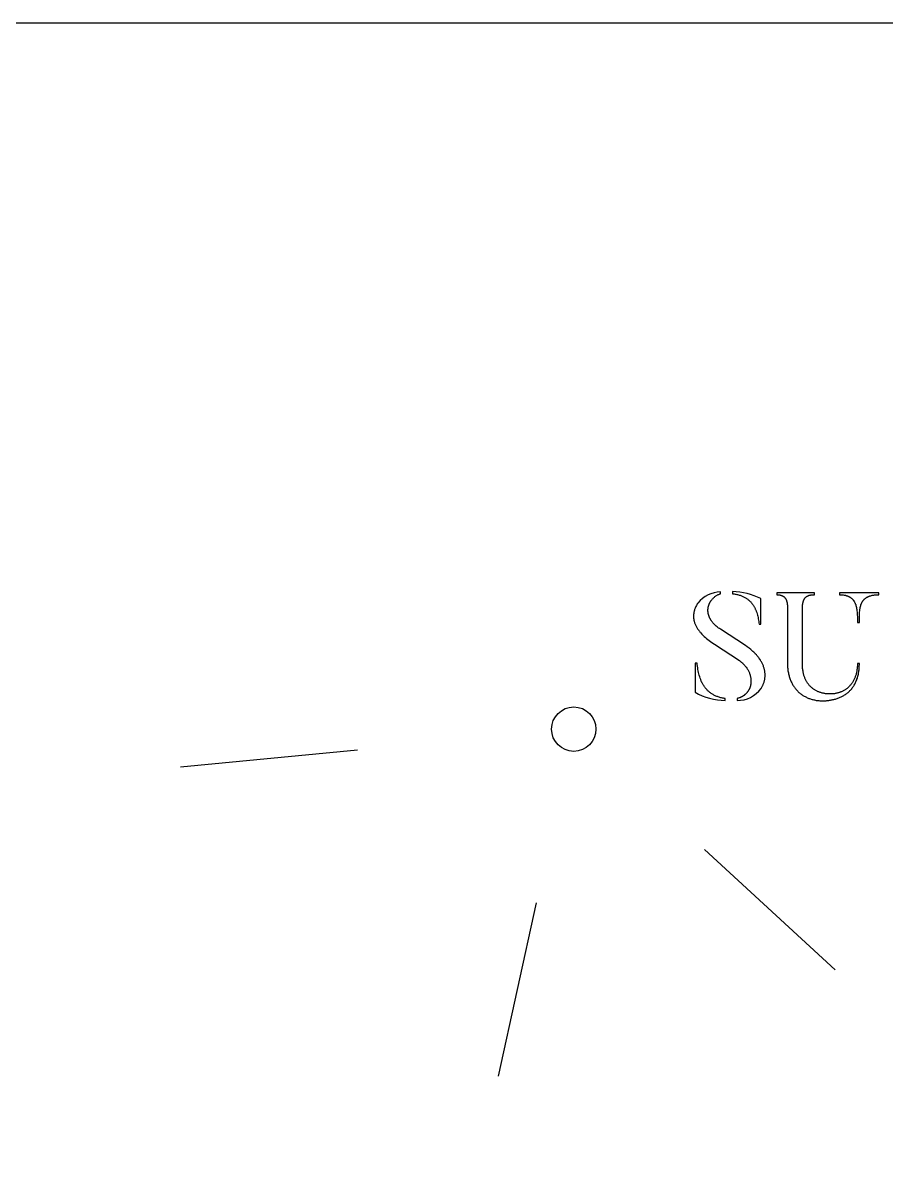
# Model space of a CAD drawing. Header units: millimetres. Extents: x 3735 to 5333, y 3252 to 4770.
# Drawn here: x 5042.7 to 5139.9, y 3607.5 to 3736.8 of the extents above; entities that cross this region are included whole.
import ezdxf

# ---------------------------------------------------------------- set-up
doc = ezdxf.new("R2010")
doc.units = ezdxf.units.MM
doc.layers.add('ext', color=18, linetype='Continuous', true_color=0x000000)
doc.layers.add('MASHARAB', color=6, linetype='Continuous', true_color=0xff00ff)

msp = doc.modelspace()

# ---------------------------------------------------------------- linework, layer by layer
at = {"layer": 'ext'}
msp.add_lwpolyline([(5333.06, 3736.8), (4465.06, 3736.8), (4465.06, 3251.8), (5333.06, 3251.8)], close=True, dxfattribs=at)
at = {"layer": 'MASHARAB'}
for p, q in [((5060.49, 3653.08), (5080.4, 3654.99)), ((5119.48, 3643.78), (5134.2, 3630.24)), ((5100.51, 3637.78), (5096.26, 3618.24))]:
    msp.add_line(p, q, dxfattribs=at)
for points in [[(5124.08, 3666.72), (5121.27, 3668.56), (5121.17, 3668.63), (5121.07, 3668.7), (5120.98, 3668.77), (5120.89, 3668.84), (5120.8, 3668.91), (5120.72, 3668.98), (5120.64, 3669.06), (5120.57, 3669.13), (5120.5, 3669.2), (5120.43, 3669.28), (5120.37, 3669.35), (5120.32, 3669.43), (5120.26, 3669.51), (5120.24, 3669.54), (5120.21, 3669.58), (5120.19, 3669.62), (5120.16, 3669.66), (5120.14, 3669.7), (5120.12, 3669.73), (5120.1, 3669.77), (5120.08, 3669.81), (5120.06, 3669.85), (5120.05, 3669.89), (5120.03, 3669.93), (5120.01, 3669.96), (5120, 3670), (5119.99, 3670.04), (5119.97, 3670.08), (5119.96, 3670.12), (5119.95, 3670.15), (5119.94, 3670.19), (5119.93, 3670.23), (5119.92, 3670.27), (5119.91, 3670.31), (5119.9, 3670.34), (5119.9, 3670.38), (5119.89, 3670.42), (5119.88, 3670.46), (5119.88, 3670.49), (5119.88, 3670.53), (5119.87, 3670.57), (5119.87, 3670.6), (5119.87, 3670.64), (5119.87, 3670.68), (5119.87, 3670.71), (5119.87, 3670.75), (5119.87, 3670.79), (5119.87, 3670.82), (5119.88, 3670.86), (5119.88, 3670.89), (5119.88, 3670.93), (5119.89, 3670.97), (5119.9, 3671), (5119.9, 3671.04), (5119.91, 3671.07), (5119.92, 3671.11), (5119.92, 3671.14), (5119.93, 3671.17), (5119.94, 3671.21), (5119.95, 3671.24), (5119.96, 3671.28), (5119.97, 3671.31), (5119.99, 3671.34), (5120, 3671.38), (5120.01, 3671.41), (5120.03, 3671.44), (5120.04, 3671.47), (5120.06, 3671.5), (5120.07, 3671.54), (5120.09, 3671.57), (5120.1, 3671.6), (5120.12, 3671.63), (5120.14, 3671.66), (5120.16, 3671.69), (5120.18, 3671.72), (5120.2, 3671.75), (5120.22, 3671.78), (5120.24, 3671.8), (5120.26, 3671.83), (5120.3, 3671.89), (5120.34, 3671.94), (5120.39, 3671.99), (5120.44, 3672.04), (5120.49, 3672.09), (5120.54, 3672.14), (5120.6, 3672.19), (5120.65, 3672.23), (5120.71, 3672.27), (5120.77, 3672.31), (5120.83, 3672.35), (5120.89, 3672.39), (5120.95, 3672.42), (5121.02, 3672.46), (5121.08, 3672.49), (5121.15, 3672.51), (5121.22, 3672.54), (5121.29, 3672.56), (5121.29, 3672.78, 0.212569), (5118.73, 3671.51), (5118.67, 3671.41), (5118.62, 3671.32), (5118.56, 3671.22), (5118.52, 3671.13), (5118.47, 3671.04), (5118.43, 3670.95), (5118.4, 3670.86), (5118.37, 3670.77), (5118.35, 3670.72), (5118.34, 3670.68), (5118.33, 3670.64), (5118.31, 3670.59), (5118.3, 3670.55), (5118.29, 3670.5), (5118.29, 3670.46), (5118.28, 3670.42), (5118.27, 3670.37), (5118.26, 3670.33), (5118.26, 3670.29), (5118.25, 3670.25), (5118.25, 3670.2), (5118.25, 3670.16), (5118.24, 3670.12), (5118.24, 3670.08), (5118.24, 3670.03), (5118.24, 3669.99), (5118.24, 3669.95), (5118.24, 3669.91), (5118.25, 3669.87), (5118.25, 3669.83), (5118.25, 3669.79), (5118.26, 3669.75), (5118.26, 3669.71), (5118.27, 3669.67), (5118.28, 3669.63), (5118.28, 3669.59), (5118.29, 3669.55), (5118.3, 3669.51), (5118.32, 3669.43), (5118.34, 3669.35), (5118.37, 3669.28), (5118.39, 3669.2), (5118.42, 3669.12), (5118.46, 3669.05), (5118.49, 3668.98), (5118.53, 3668.9), (5118.57, 3668.83), (5118.61, 3668.76), (5118.65, 3668.69), (5118.7, 3668.62), (5118.75, 3668.55), (5118.8, 3668.48), (5118.85, 3668.41), (5118.9, 3668.34), (5118.95, 3668.27), (5119.01, 3668.21), (5119.07, 3668.14), (5119.19, 3668.01), (5119.31, 3667.89), (5119.44, 3667.76), (5119.58, 3667.64), (5119.72, 3667.52), (5119.86, 3667.41), (5120.01, 3667.29), (5120.15, 3667.18), (5120.3, 3667.08), (5120.6, 3666.87), (5123.42, 3665.03), (5123.5, 3664.97), (5123.58, 3664.91), (5123.66, 3664.84), (5123.74, 3664.78), (5123.81, 3664.71), (5123.88, 3664.64), (5123.95, 3664.57), (5124.01, 3664.5), (5124.07, 3664.42), (5124.13, 3664.35), (5124.19, 3664.28), (5124.24, 3664.2), (5124.29, 3664.12), (5124.34, 3664.05), (5124.38, 3663.97), (5124.42, 3663.89), (5124.46, 3663.81), (5124.5, 3663.73), (5124.53, 3663.65), (5124.56, 3663.57), (5124.59, 3663.49), (5124.61, 3663.4), (5124.63, 3663.32), (5124.65, 3663.24), (5124.67, 3663.16), (5124.68, 3663.08), (5124.69, 3662.99), (5124.7, 3662.91), (5124.71, 3662.83), (5124.71, 3662.75), (5124.71, 3662.67), (5124.71, 3662.63), (5124.71, 3662.59), (5124.7, 3662.55), (5124.7, 3662.51), (5124.7, 3662.47), (5124.69, 3662.43), (5124.69, 3662.39), (5124.68, 3662.36), (5124.67, 3662.32), (5124.67, 3662.28), (5124.66, 3662.24), (5124.65, 3662.2), (5124.64, 3662.16), (5124.63, 3662.13), (5124.62, 3662.09), (5124.61, 3662.05), (5124.59, 3662.02), (5124.58, 3661.98), (5124.57, 3661.94), (5124.55, 3661.91), (5124.54, 3661.87), (5124.52, 3661.84), (5124.51, 3661.8), (5124.49, 3661.77), (5124.47, 3661.74), (5124.45, 3661.7), (5124.43, 3661.67), (5124.41, 3661.64), (5124.39, 3661.6), (5124.37, 3661.57), (5124.35, 3661.54), (5124.33, 3661.51), (5124.3, 3661.48), (5124.28, 3661.45), (5124.25, 3661.42), (5124.23, 3661.39), (5124.2, 3661.36), (5124.17, 3661.33), (5124.15, 3661.3), (5124.12, 3661.28), (5124.09, 3661.25), (5124.06, 3661.22), (5124.03, 3661.2), (5124, 3661.17), (5123.97, 3661.15), (5123.94, 3661.12), (5123.9, 3661.1), (5123.87, 3661.07), (5123.83, 3661.05), (5123.8, 3661.03), (5123.76, 3661.01), (5123.73, 3660.99), (5123.69, 3660.97), (5123.65, 3660.95), (5123.61, 3660.93), (5123.57, 3660.91), (5123.53, 3660.89), (5123.49, 3660.88), (5123.45, 3660.86), (5123.41, 3660.85), (5123.37, 3660.83), (5123.32, 3660.82), (5123.28, 3660.8), (5123.24, 3660.79), (5123.19, 3660.78), (5123.14, 3660.77), (5123.14, 3660.55, 0.245977), (5125.85, 3661.91), (5125.9, 3661.98), (5125.94, 3662.04), (5125.97, 3662.11), (5126.01, 3662.18), (5126.04, 3662.25), (5126.07, 3662.32), (5126.1, 3662.39), (5126.13, 3662.46), (5126.16, 3662.53), (5126.18, 3662.6), (5126.2, 3662.68), (5126.22, 3662.75), (5126.24, 3662.82), (5126.26, 3662.9), (5126.27, 3662.97), (5126.28, 3663.04), (5126.29, 3663.12), (5126.3, 3663.19), (5126.3, 3663.27), (5126.3, 3663.35), (5126.3, 3663.42), (5126.3, 3663.5), (5126.3, 3663.57), (5126.29, 3663.65), (5126.29, 3663.73), (5126.27, 3663.81), (5126.26, 3663.88), (5126.25, 3663.96), (5126.23, 3664.04), (5126.21, 3664.12), (5126.19, 3664.2), (5126.16, 3664.27), (5126.14, 3664.35), (5126.11, 3664.43), (5126.08, 3664.51), (5126.04, 3664.59), (5126.01, 3664.67), (5125.97, 3664.74), (5125.93, 3664.82), (5125.89, 3664.9), (5125.84, 3664.98), (5125.79, 3665.06), (5125.74, 3665.14), (5125.69, 3665.21), (5125.63, 3665.29), (5125.57, 3665.37), (5125.51, 3665.45), (5125.45, 3665.52), (5125.38, 3665.6), (5125.32, 3665.68), (5125.24, 3665.75), (5125.17, 3665.83), (5125.1, 3665.91), (5125.02, 3665.98), (5124.94, 3666.06), (5124.85, 3666.13), (5124.76, 3666.21), (5124.68, 3666.28), (5124.49, 3666.43), (5124.29, 3666.57)], [(5125.62, 3669.15), (5125.84, 3669.15), (5125.84, 3672.02, 0.103373), (5122.62, 3672.8), (5122.62, 3672.56), (5122.72, 3672.55), (5122.82, 3672.54), (5122.92, 3672.52), (5123.02, 3672.5), (5123.12, 3672.48), (5123.21, 3672.46), (5123.3, 3672.44), (5123.39, 3672.41), (5123.48, 3672.38), (5123.56, 3672.35), (5123.64, 3672.32), (5123.72, 3672.29), (5123.8, 3672.26), (5123.87, 3672.22), (5123.95, 3672.18), (5124.02, 3672.15), (5124.09, 3672.1), (5124.16, 3672.06), (5124.22, 3672.02), (5124.29, 3671.98), (5124.35, 3671.93), (5124.41, 3671.88), (5124.47, 3671.83), (5124.52, 3671.78), (5124.58, 3671.73), (5124.63, 3671.68), (5124.68, 3671.63), (5124.73, 3671.57), (5124.78, 3671.52), (5124.82, 3671.46), (5124.87, 3671.4), (5124.91, 3671.34), (5124.95, 3671.28), (5124.99, 3671.22), (5125.03, 3671.16), (5125.06, 3671.1), (5125.1, 3671.04), (5125.13, 3670.97), (5125.17, 3670.91), (5125.2, 3670.84), (5125.23, 3670.78), (5125.26, 3670.71), (5125.28, 3670.64), (5125.31, 3670.58), (5125.33, 3670.51), (5125.36, 3670.44), (5125.4, 3670.3), (5125.44, 3670.16), (5125.48, 3670.02), (5125.51, 3669.87), (5125.54, 3669.73), (5125.56, 3669.59), (5125.58, 3669.44), (5125.6, 3669.3)], [(5118.64, 3664.76), (5118.42, 3664.76), (5118.42, 3661.48, 0.134713), (5121.82, 3660.55), (5121.82, 3660.77), (5121.71, 3660.78), (5121.6, 3660.8), (5121.5, 3660.82), (5121.4, 3660.84), (5121.3, 3660.86), (5121.21, 3660.89), (5121.12, 3660.91), (5121.03, 3660.94), (5120.94, 3660.98), (5120.85, 3661.01), (5120.77, 3661.04), (5120.68, 3661.08), (5120.6, 3661.12), (5120.52, 3661.16), (5120.45, 3661.2), (5120.37, 3661.25), (5120.3, 3661.29), (5120.23, 3661.34), (5120.16, 3661.39), (5120.09, 3661.44), (5120.03, 3661.49), (5119.97, 3661.55), (5119.91, 3661.6), (5119.85, 3661.66), (5119.79, 3661.72), (5119.73, 3661.78), (5119.68, 3661.84), (5119.63, 3661.9), (5119.57, 3661.96), (5119.52, 3662.03), (5119.48, 3662.09), (5119.43, 3662.16), (5119.39, 3662.23), (5119.34, 3662.3), (5119.3, 3662.37), (5119.26, 3662.44), (5119.22, 3662.51), (5119.19, 3662.59), (5119.15, 3662.66), (5119.12, 3662.74), (5119.08, 3662.82), (5119.05, 3662.89), (5119.02, 3662.97), (5118.99, 3663.05), (5118.94, 3663.21), (5118.89, 3663.38), (5118.84, 3663.54), (5118.8, 3663.71), (5118.77, 3663.88), (5118.74, 3664.05), (5118.71, 3664.23), (5118.68, 3664.4), (5118.66, 3664.58)]]:
    msp.add_lwpolyline(points, format="xyb", close=True, dxfattribs=at)
for points in [[(5133.63, 3661.28), (5133.54, 3661.28), (5133.46, 3661.28), (5133.37, 3661.29), (5133.29, 3661.29), (5133.2, 3661.3), (5133.12, 3661.31), (5133.04, 3661.32), (5132.96, 3661.33), (5132.88, 3661.35), (5132.8, 3661.37), (5132.73, 3661.38), (5132.65, 3661.4), (5132.57, 3661.43), (5132.5, 3661.45), (5132.43, 3661.47), (5132.36, 3661.5), (5132.29, 3661.53), (5132.22, 3661.56), (5132.15, 3661.59), (5132.08, 3661.62), (5132.01, 3661.66), (5131.95, 3661.7), (5131.89, 3661.73), (5131.82, 3661.77), (5131.76, 3661.82), (5131.7, 3661.86), (5131.64, 3661.9), (5131.59, 3661.95), (5131.53, 3662), (5131.48, 3662.05), (5131.42, 3662.1), (5131.37, 3662.15), (5131.32, 3662.2), (5131.27, 3662.26), (5131.22, 3662.32), (5131.18, 3662.38), (5131.13, 3662.44), (5131.09, 3662.5), (5131.05, 3662.56), (5131.01, 3662.63), (5130.97, 3662.69), (5130.93, 3662.76), (5130.89, 3662.83), (5130.86, 3662.9), (5130.82, 3662.97), (5130.79, 3663.05), (5130.76, 3663.12), (5130.73, 3663.2), (5130.71, 3663.28), (5130.68, 3663.36), (5130.66, 3663.44), (5130.64, 3663.52), (5130.62, 3663.6), (5130.6, 3663.69), (5130.58, 3663.78), (5130.57, 3663.86), (5130.55, 3663.95), (5130.54, 3664.04), (5130.53, 3664.14), (5130.52, 3664.23), (5130.52, 3664.33), (5130.51, 3664.42), (5130.51, 3664.52), (5130.51, 3664.62), (5130.51, 3670.94), (5130.51, 3671.07), (5130.52, 3671.18), (5130.52, 3671.24), (5130.52, 3671.29), (5130.53, 3671.34), (5130.54, 3671.39), (5130.54, 3671.44), (5130.55, 3671.49), (5130.56, 3671.54), (5130.57, 3671.58), (5130.58, 3671.62), (5130.59, 3671.67), (5130.61, 3671.71), (5130.62, 3671.75), (5130.63, 3671.78), (5130.65, 3671.82), (5130.66, 3671.85), (5130.68, 3671.89), (5130.69, 3671.92), (5130.71, 3671.95), (5130.73, 3671.98), (5130.75, 3672.01), (5130.76, 3672.02), (5130.77, 3672.04), (5130.78, 3672.05), (5130.79, 3672.06), (5130.8, 3672.08), (5130.81, 3672.09), (5130.82, 3672.1), (5130.83, 3672.11), (5130.84, 3672.12), (5130.85, 3672.14), (5130.86, 3672.15), (5130.87, 3672.16), (5130.88, 3672.17), (5130.89, 3672.18), (5130.9, 3672.19), (5130.92, 3672.2), (5130.93, 3672.21), (5130.94, 3672.22), (5130.95, 3672.23), (5130.96, 3672.24), (5130.98, 3672.24), (5130.99, 3672.25), (5131.01, 3672.27), (5131.04, 3672.28), (5131.06, 3672.3), (5131.09, 3672.31), (5131.12, 3672.32), (5131.15, 3672.34), (5131.17, 3672.35), (5131.2, 3672.36), (5131.23, 3672.37), (5131.26, 3672.38), (5131.29, 3672.38), (5131.32, 3672.39), (5131.35, 3672.4), (5131.38, 3672.4), (5131.41, 3672.41), (5131.44, 3672.42), (5131.47, 3672.42), (5131.54, 3672.43), (5131.6, 3672.43), (5131.67, 3672.44), (5131.74, 3672.44), (5131.87, 3672.44), (5131.87, 3672.66), (5127.63, 3672.66), (5127.63, 3672.44), (5127.7, 3672.44), (5127.76, 3672.44), (5127.83, 3672.43), (5127.86, 3672.43), (5127.89, 3672.43), (5127.93, 3672.42), (5127.96, 3672.42), (5127.99, 3672.41), (5128.02, 3672.41), (5128.05, 3672.4), (5128.07, 3672.39), (5128.1, 3672.38), (5128.13, 3672.37), (5128.16, 3672.37), (5128.18, 3672.36), (5128.21, 3672.34), (5128.24, 3672.33), (5128.26, 3672.32), (5128.29, 3672.31), (5128.31, 3672.29), (5128.33, 3672.28), (5128.36, 3672.27), (5128.38, 3672.25), (5128.4, 3672.23), (5128.42, 3672.22), (5128.45, 3672.2), (5128.47, 3672.18), (5128.49, 3672.16), (5128.51, 3672.14), (5128.52, 3672.12), (5128.54, 3672.09), (5128.56, 3672.07), (5128.58, 3672.05), (5128.59, 3672.02), (5128.61, 3672), (5128.63, 3671.97), (5128.64, 3671.94), (5128.66, 3671.91), (5128.67, 3671.89), (5128.68, 3671.85), (5128.7, 3671.82), (5128.71, 3671.79), (5128.72, 3671.76), (5128.73, 3671.72), (5128.74, 3671.69), (5128.75, 3671.65), (5128.76, 3671.61), (5128.77, 3671.58), (5128.77, 3671.54), (5128.78, 3671.5), (5128.79, 3671.45), (5128.8, 3671.37), (5128.81, 3671.28), (5128.82, 3671.18), (5128.82, 3671.08), (5128.82, 3670.98), (5128.82, 3664.76), (5128.82, 3664.63), (5128.83, 3664.5), (5128.83, 3664.37), (5128.84, 3664.25), (5128.85, 3664.13), (5128.87, 3664.01), (5128.88, 3663.89), (5128.9, 3663.78), (5128.92, 3663.66), (5128.94, 3663.55), (5128.97, 3663.44), (5129, 3663.33), (5129.03, 3663.23), (5129.06, 3663.12), (5129.09, 3663.02), (5129.13, 3662.92), (5129.17, 3662.82), (5129.21, 3662.73), (5129.25, 3662.63), (5129.3, 3662.54), (5129.34, 3662.45), (5129.39, 3662.36), (5129.44, 3662.28), (5129.49, 3662.19), (5129.55, 3662.11), (5129.6, 3662.03), (5129.66, 3661.95), (5129.72, 3661.88), (5129.78, 3661.8), (5129.84, 3661.73), (5129.91, 3661.66), (5129.97, 3661.59), (5130.04, 3661.53), (5130.11, 3661.46), (5130.18, 3661.4), (5130.25, 3661.34), (5130.33, 3661.28), (5130.4, 3661.23), (5130.48, 3661.17), (5130.56, 3661.12), (5130.64, 3661.07), (5130.72, 3661.02), (5130.8, 3660.98), (5130.88, 3660.94), (5130.97, 3660.9), (5131.05, 3660.86), (5131.14, 3660.82), (5131.23, 3660.78), (5131.32, 3660.75), (5131.41, 3660.72), (5131.5, 3660.69), (5131.59, 3660.67), (5131.69, 3660.64), (5131.78, 3660.62), (5131.88, 3660.6), (5131.97, 3660.58), (5132.07, 3660.56), (5132.17, 3660.55), (5132.27, 3660.54), (5132.37, 3660.53), (5132.47, 3660.52), (5132.57, 3660.52), (5132.67, 3660.51), (5132.78, 3660.51), (5132.97, 3660.51), (5133.17, 3660.52), (5133.27, 3660.53), (5133.37, 3660.54), (5133.46, 3660.55), (5133.56, 3660.57), (5133.66, 3660.58), (5133.75, 3660.6), (5133.85, 3660.62), (5133.94, 3660.64), (5134.04, 3660.66), (5134.13, 3660.68), (5134.22, 3660.71), (5134.32, 3660.73), (5134.41, 3660.76), (5134.5, 3660.8), (5134.59, 3660.83), (5134.68, 3660.87), (5134.76, 3660.9), (5134.85, 3660.94), (5134.94, 3660.98), (5135.02, 3661.03), (5135.1, 3661.07), (5135.18, 3661.12), (5135.26, 3661.17), (5135.34, 3661.22), (5135.42, 3661.28), (5135.5, 3661.34), (5135.57, 3661.39), (5135.65, 3661.46), (5135.72, 3661.52), (5135.79, 3661.58), (5135.86, 3661.65), (5135.92, 3661.72), (5135.99, 3661.79), (5136.05, 3661.87), (5136.11, 3661.95), (5136.17, 3662.03), (5136.23, 3662.11), (5136.28, 3662.19), (5136.34, 3662.28), (5136.39, 3662.37), (5136.44, 3662.46), (5136.49, 3662.55), (5136.53, 3662.65), (5136.57, 3662.75), (5136.62, 3662.85), (5136.65, 3662.95), (5136.69, 3663.06), (5136.72, 3663.17), (5136.75, 3663.28), (5136.78, 3663.4), (5136.81, 3663.51), (5136.83, 3663.63), (5136.85, 3663.75), (5136.87, 3663.88), (5136.88, 3664.01), (5136.9, 3664.14), (5136.91, 3664.27), (5136.91, 3664.41), (5136.92, 3664.55), (5136.92, 3664.69), (5136.7, 3664.69), (5136.69, 3664.59), (5136.69, 3664.49), (5136.69, 3664.39), (5136.68, 3664.29), (5136.67, 3664.19), (5136.66, 3664.1), (5136.65, 3664.01), (5136.64, 3663.91), (5136.62, 3663.82), (5136.6, 3663.74), (5136.58, 3663.65), (5136.56, 3663.56), (5136.54, 3663.48), (5136.51, 3663.4), (5136.49, 3663.31), (5136.46, 3663.23), (5136.43, 3663.16), (5136.4, 3663.08), (5136.37, 3663), (5136.33, 3662.93), (5136.3, 3662.86), (5136.26, 3662.79), (5136.22, 3662.72), (5136.18, 3662.65), (5136.14, 3662.58), (5136.1, 3662.52), (5136.06, 3662.46), (5136.01, 3662.39), (5135.96, 3662.34), (5135.91, 3662.28), (5135.86, 3662.22), (5135.81, 3662.16), (5135.76, 3662.11), (5135.71, 3662.06), (5135.65, 3662.01), (5135.6, 3661.96), (5135.54, 3661.91), (5135.48, 3661.87), (5135.42, 3661.82), (5135.36, 3661.78), (5135.3, 3661.74), (5135.24, 3661.7), (5135.17, 3661.67), (5135.11, 3661.63), (5135.04, 3661.6), (5134.98, 3661.56), (5134.91, 3661.53), (5134.84, 3661.5), (5134.77, 3661.48), (5134.7, 3661.45), (5134.63, 3661.43), (5134.56, 3661.41), (5134.48, 3661.39), (5134.41, 3661.37), (5134.33, 3661.35), (5134.26, 3661.34), (5134.18, 3661.32), (5134.11, 3661.31), (5134.03, 3661.3), (5133.95, 3661.29), (5133.87, 3661.29), (5133.79, 3661.28), (5133.71, 3661.28)], [(5139.1, 3672.44), (5139.1, 3672.66), (5134.68, 3672.66), (5134.68, 3672.44), (5134.78, 3672.44), (5134.86, 3672.44), (5134.95, 3672.44), (5135.03, 3672.43), (5135.11, 3672.42), (5135.19, 3672.41), (5135.27, 3672.4), (5135.34, 3672.38), (5135.41, 3672.36), (5135.44, 3672.35), (5135.48, 3672.34), (5135.51, 3672.33), (5135.54, 3672.32), (5135.57, 3672.31), (5135.6, 3672.3), (5135.63, 3672.29), (5135.66, 3672.28), (5135.69, 3672.26), (5135.72, 3672.25), (5135.75, 3672.24), (5135.78, 3672.22), (5135.81, 3672.21), (5135.83, 3672.19), (5135.86, 3672.18), (5135.88, 3672.16), (5135.91, 3672.14), (5135.93, 3672.13), (5135.96, 3672.11), (5135.98, 3672.09), (5136, 3672.07), (5136.03, 3672.05), (5136.05, 3672.03), (5136.07, 3672.02), (5136.09, 3672), (5136.11, 3671.98), (5136.13, 3671.95), (5136.15, 3671.93), (5136.17, 3671.91), (5136.19, 3671.89), (5136.21, 3671.87), (5136.23, 3671.85), (5136.24, 3671.82), (5136.26, 3671.8), (5136.28, 3671.78), (5136.29, 3671.75), (5136.31, 3671.73), (5136.32, 3671.7), (5136.34, 3671.68), (5136.35, 3671.65), (5136.38, 3671.6), (5136.41, 3671.55), (5136.43, 3671.5), (5136.45, 3671.44), (5136.48, 3671.39), (5136.5, 3671.33), (5136.52, 3671.27), (5136.53, 3671.21), (5136.55, 3671.15), (5136.57, 3671.09), (5136.58, 3671.03), (5136.59, 3670.96), (5136.61, 3670.9), (5136.63, 3670.77), (5136.65, 3670.63), (5136.66, 3670.5), (5136.67, 3670.36), (5136.68, 3670.21), (5136.69, 3669.92), (5136.7, 3669.32), (5136.92, 3669.32), (5136.92, 3669.92), (5136.93, 3670.21), (5136.93, 3670.36), (5136.94, 3670.5), (5136.96, 3670.63), (5136.97, 3670.77), (5136.98, 3670.83), (5136.99, 3670.9), (5137.01, 3670.96), (5137.02, 3671.03), (5137.03, 3671.09), (5137.05, 3671.15), (5137.07, 3671.21), (5137.08, 3671.27), (5137.1, 3671.33), (5137.12, 3671.39), (5137.15, 3671.44), (5137.17, 3671.5), (5137.2, 3671.55), (5137.21, 3671.58), (5137.22, 3671.6), (5137.24, 3671.63), (5137.25, 3671.65), (5137.27, 3671.68), (5137.28, 3671.7), (5137.3, 3671.73), (5137.32, 3671.75), (5137.33, 3671.78), (5137.35, 3671.8), (5137.37, 3671.82), (5137.39, 3671.85), (5137.41, 3671.87), (5137.43, 3671.89), (5137.45, 3671.91), (5137.47, 3671.93), (5137.49, 3671.95), (5137.51, 3671.98), (5137.53, 3672), (5137.56, 3672.02), (5137.58, 3672.03), (5137.6, 3672.05), (5137.63, 3672.07), (5137.65, 3672.09), (5137.68, 3672.11), (5137.71, 3672.13), (5137.73, 3672.14), (5137.76, 3672.16), (5137.79, 3672.18), (5137.82, 3672.19), (5137.85, 3672.21), (5137.88, 3672.22), (5137.91, 3672.24), (5137.94, 3672.25), (5137.97, 3672.26), (5138, 3672.28), (5138.03, 3672.29), (5138.07, 3672.3), (5138.1, 3672.31), (5138.14, 3672.32), (5138.21, 3672.34), (5138.29, 3672.36), (5138.36, 3672.38), (5138.45, 3672.4), (5138.53, 3672.41), (5138.62, 3672.42), (5138.71, 3672.43), (5138.8, 3672.44), (5138.9, 3672.44), (5139, 3672.44)]]:
    msp.add_lwpolyline(points, close=True, dxfattribs=at)
msp.add_circle((5104.76, 3657.32), 2.5, dxfattribs=at)

doc.saveas('drawing.dxf')
